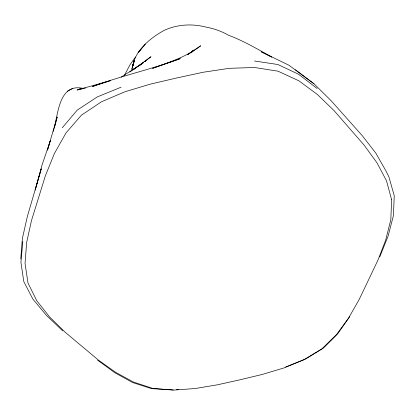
<?xml version="1.0" encoding="UTF-8"?>
<svg xmlns="http://www.w3.org/2000/svg" width="415" height="415" viewBox="0 0 415 415"><rect width="100%" height="100%" fill="white"/><g stroke="black" fill="none" stroke-linecap="round" stroke-linejoin="round"><path stroke-width="0.62" d="M20.75 258.919L22.363 238.584L27.297 216.713L41.251 168.879L35.182 190.029L42.055 164.973L50.303 140.758L47.798 149.281M22.825 241.53L20.926 262.337L23.8 281.577L32.837 299.044L46.35 315.291L62.764 330.885M53.172 131.467C58.349 116.06 57.976 82.938 82.922 88.348M54.853 126.165L55.33 124.324M55.646 123.094L57.239 116.942L47.403 150.24M134.216 60.989L132.748 65.783C135.596 49.753 150.925 37.578 164.345 30.295C177.304 24.361 192.052 23.53 205.783 27.042C213.715 28.505 221.48 31.192 228.478 35.218C243.657 40.867 257.559 49.141 271.654 57M134.211 60.958L131.773 69.378L133.744 62.509M379.761 256.958L388.092 236.14L393.441 215.587L394.25 195.698L388.891 176.857L386.09 171.172L375.86 153.177L362.404 135.829L331.051 100.632L314.041 83.825L289.022 65.274L261.185 51.745L271.669 57.037M133.869 62.566L132.857 64.942L133.765 62.639M124.318 75.551L130.009 64.714L135.523 57.011M349.643 316.754L337.743 333.748L323.482 348.045L305.855 358.851L285.593 367.057M191.989 52.067L193.411 50.08L191.813 52.015M141.012 49.162L138.185 52.772L145.359 44.135M62.25 127.789L77.278 110.074L97.297 96.913L121.05 87.217M144.638 61.731L145.904 60.497L144.586 61.545M143.709 62.24L140.213 65.031L141.66 63.894M144.555 61.617L150.982 56.736L133.059 69.694L142.999 62.992L121.315 77.081M129.812 72.044L136.058 67.541L133.059 69.694M109.436 81.034L92.421 86.512C121.284 75.883 151.444 69.336 180.286 58.619L152.59 68.335C169.221 62.25 186.631 56.85 200.725 45.738L188.166 54.298M187.466 54.707L193.681 50.599M72.516 88.556L67.292 91.207M110.655 80.583L77.06 90.014L83.737 88.509M173.237 389.913L151.454 388.627L132.608 382.537L114.831 372.717L97.587 360.147M176.453 389.623L178.383 389.452M79.571 88.525L85.563 88.099M254.478 60.989L277.91 64.517L298.618 74.269L317.127 88.499M314.041 83.825L295.423 69.725M391.625 199.765L390.821 219.67L385.727 239.989L377.92 260.231L359.084 299.677L348.564 318.066L336.363 334.786L321.734 348.963L303.884 359.774L283.72 368.027L262.166 374.47L239.829 379.834L217.341 384.819L195.071 388.544L173.335 390.11L152.653 388.357L133.537 382.08L115.614 372.338L98.547 360.21L65.228 332.291L49.769 317.133L36.795 300.782L27.971 282.952L25.04 263.375L26.653 242.495L31.41 220.796L45.385 175.778L54.344 153.607L65.985 132.966L81.376 115.209L101.519 101.763L125.003 91.731L150.401 84.115L176.769 77.958L203.22 72.246L229.303 68.319L254.525 67.489L278.019 71.193L298.873 80.795L317.433 94.532L334.111 110.67L364.147 145.157L376.877 162.664L386.521 180.816L391.625 199.765M133.941 60.829L132.888 66.021L133.972 60.829"/></g></svg>
